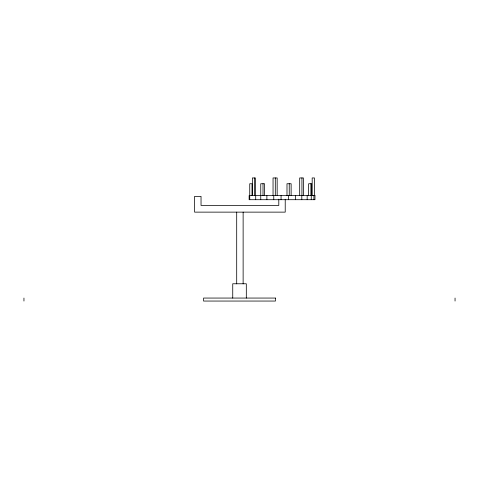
<?xml version="1.0" encoding="UTF-8"?>
<svg xmlns="http://www.w3.org/2000/svg" width="479" height="479" viewBox="0 0 479 479"><rect width="100%" height="100%" fill="white"/><g stroke="black" fill="none" stroke-linecap="round" stroke-linejoin="round"><path stroke-width="0.72" d="M264.552 195.588L264.552 183.738L260.756 183.738L260.756 199.701M455.05 298.058L455.05 301.052M314.44 195.588L314.44 177.948L312.176 177.948L312.176 195.588M313.919 195.588L313.919 199.701M311.661 195.588L311.661 183.738L308.638 183.738L308.638 195.588M311.278 195.588L311.254 199.701M310.895 183.738L310.895 195.588M307.171 195.588L307.171 199.701M303.393 195.588L303.393 177.948L299.686 177.948L299.686 195.588M301.932 177.948L301.932 195.588M301.806 195.588L301.806 199.701M295.447 195.588L295.447 199.701M291.13 195.588L291.13 183.738L286.993 183.738L286.993 195.588M289.25 183.738L289.25 195.588M288.418 195.588L288.454 199.701M285.221 199.24L285.221 212.131L194.606 212.131L194.606 196.378L201.036 196.378L201.036 205.449L278.796 205.449L278.796 199.168M281.065 195.588L281.065 199.701M277.161 195.588L277.161 177.948L273.048 177.948L273.048 195.588M275.311 177.948L275.311 195.588M273.766 195.588L273.766 199.701M266.881 195.588L266.881 199.701M263.013 183.738L263.013 195.588M255.702 195.588L255.702 199.701M255.415 195.588L255.415 177.948L252.355 177.948L252.355 195.588M254.606 177.948L254.606 195.588M252.008 195.588L252.008 183.738L249.745 183.738L249.739 199.701M246.314 298.058L246.314 283.772L232.74 283.772L232.74 298.058M243.128 212.131L243.128 283.861M236.698 212.131L236.698 283.861M23.95 298.058L23.95 301.052M314.966 195.588L249.128 195.588L249.134 199.701L314.966 199.701L314.966 195.588M275.425 298.058L203.575 298.058L203.575 301.052L275.425 301.052L275.425 298.058"/></g></svg>
